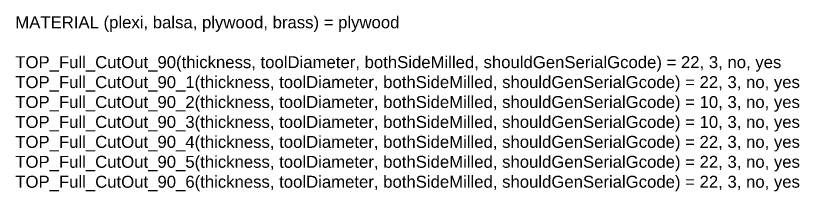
# Model space of a CAD drawing. Header units: millimetres. Extents: x 234 to 1180, y 556 to 689.
# Drawn here: x 234.5 to 561.9, y 574 to 647.4 of the extents above; entities that cross this region are included whole.
import ezdxf

# ---------------------------------------------------------------- set-up
doc = ezdxf.new("R2010")
doc.units = ezdxf.units.MM
doc.styles.get("Standard").update_dxf_attribs({"font": 'txt.shx'})

msp = doc.modelspace()

# ---------------------------------------------------------------- texts
at = {"insert": (234.327346, 647.168561), "char_height": 5, "width": 378.90625, "attachment_point": 1}
msp.add_mtext('{\\f@Arial Unicode MS|b0|i0|c238|p34;MATERIAL (plexi, balsa, plywood, brass) = plywood^J^JTOP_Full_CutOut_90(thickness, toolDiameter, bothSideMilled, shouldGenSerialGcode) = 22, 3, no, yes\\PTOP_Full_CutOut_90_1(thickness, toolDiameter, bothSideMilled, shouldGenSerialGcode) = 22, 3, no, yes\\PTOP_Full_CutOut_90_2(thickness, toolDiameter, bothSideMilled, shouldGenSerialGcode) = 10, 3, no, yes\\PTOP_Full_CutOut_90_3(thickness, toolDiameter, bothSideMilled, shouldGenSerialGcode) = 10, 3, no, yes\\PTOP_Full_CutOut_90_4(thickness, toolDiameter, bothSideMilled, shouldGenSerialGcode) = 22, 3, no, yes\\PTOP_Full_CutOut_90_5(thickness, toolDiameter, bothSideMilled, shouldGenSerialGcode) = 22, 3, no, yes\\PTOP_Full_CutOut_90_6(thickness, toolDiameter, bothSideMilled, shouldGenSerialGcode) = 22, 3, no, yes}', dxfattribs=at)

doc.saveas('drawing.dxf')
